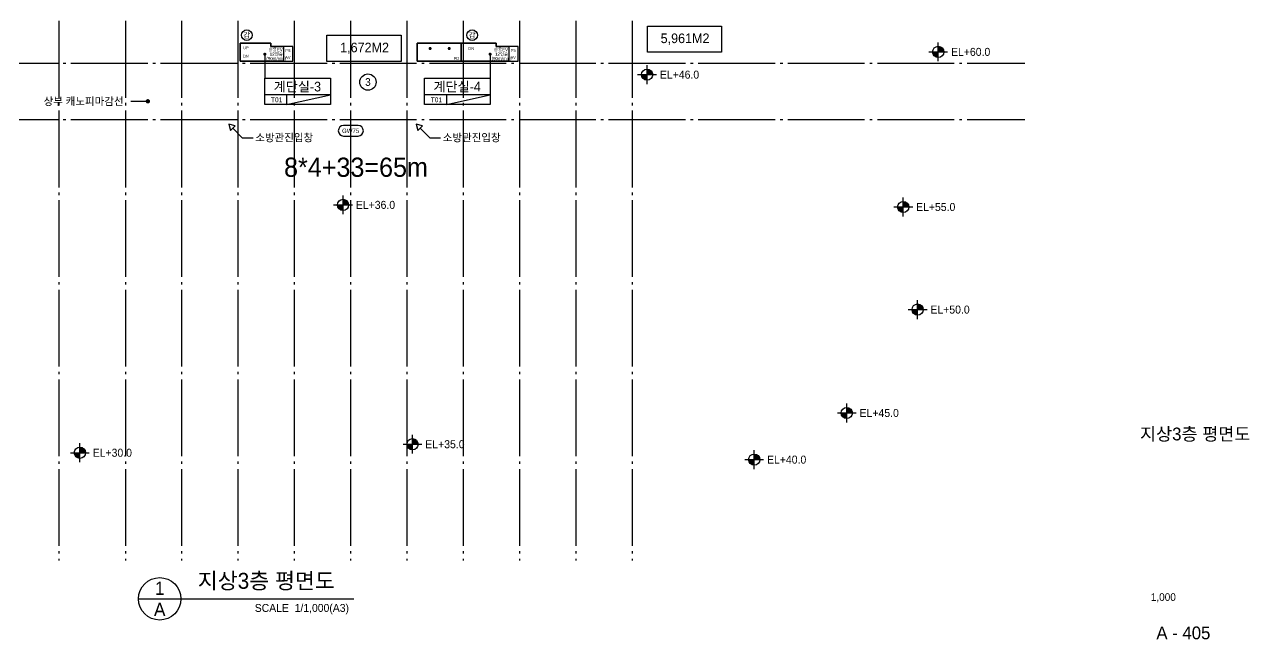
# Model space of a CAD drawing. Header units: millimetres. Extents: x 252735598 to 255219468, y 503852592 to 504847014.
# Drawn here: x 254553680 to 254792925, y 504579078 to 504699141 of the extents above; entities that cross this region are included whole.
import ezdxf
from ezdxf.enums import TextEntityAlignment as Align

# ---------------------------------------------------------------- set-up
doc = ezdxf.new("R2010")
doc.units = ezdxf.units.MM
doc.linetypes.add('CEN', pattern=[35, 30, -2, 1, -2])
for name, color, linetype in [('4A.TEC CEN', 1, 'CEN'), ('4A.TEC FORM-TEXT', 3, 'Continuous'), ('4A.TEC TEXT', 7, 'Continuous'), ('4A.TEC TEXT 1', 3, 'Continuous'), ('4A.TEC TEXT 2', 3, 'Continuous'), ('4A.TEC 심볼', 7, 'Continuous'), ('DEFPOINT', 135, 'Continuous'), ('㈜SE&C TEXT', 7, 'Continuous')]:
    doc.layers.add(name, color=color, linetype=linetype)
doc.styles.add('돋움', font='')
doc.styles.get('돋움').set_extended_font_data('돋움')

# ---------------------------------------------------------------- blocks, each defined once
blk = doc.blocks.new('dwgFD3B')
at = {"layer": '4A.TEC CEN', "color": 250, "ltscale": 500}
for p, q in [((49194.51, -169936.83, -3333.33), (358000, -169936.83, -3333.33)), ((49194.51, -180936.83, -3333.33), (358000, -180936.83, -3333.33))]:
    blk.add_line(p, q, dxfattribs=at)
at = {"layer": '4A.TEC CEN', "color": 250, "ltscale": 500, "elevation": -3333.33}
for points in [[(169307.63, -39163.16), (169307.63, -267000)], [(182307.63, -39163.16), (182307.63, -267000)], [(193307.63, -39163.16), (193307.63, -267000)], [(204307.63, -39163.16), (204307.63, -267000)], [(215307.63, -39163.16), (215307.63, -267000)], [(226307.63, -39163.16), (226307.63, -267000)], [(237307.63, -39163.16), (237307.63, -267000)], [(248307.63, -39163.16), (248307.63, -267000)], [(259307.63, -39163.16), (259307.63, -267000)], [(270307.63, -39163.16), (270307.63, -267000)], [(281307.63, -39163.16), (281307.63, -267000)]]:
    blk.add_lwpolyline(points, dxfattribs=at)
blk = doc.blocks.new('FL-LEVEL1')
at = {"layer": '4A.TEC 심볼', "linetype": 'ByBlock'}
h = blk.add_hatch(color=256, dxfattribs=at)
h.paths.add_polyline_path([(295, 175), (295, 0), (470, 0, 0.414214)])
h.paths.add_polyline_path([(295, 0), (120, 0, 0.414214), (295, -175)])
for p, q in [((0, 0), (590, 0)), ((295, -295), (295, 295))]:
    blk.add_line(p, q, dxfattribs=at)
blk.add_circle((295, 0), 175, dxfattribs=at)
at = {"layer": '4A.TEC TEXT 2', "color": 3, "linetype": 'ByBlock', "style": '돋움'}
blk.add_attdef('FL', text='', height=250, dxfattribs=at).set_placement((695, 0), align=Align.MIDDLE_LEFT)
blk = doc.blocks.new('dwg9CDF')
at = {"layer": '4A.TEC 심볼', "color": 3, "linetype": 'ByBlock'}
ref = blk.add_blockref('FL-LEVEL1', (287075, -60898, 36666), dxfattribs=dict(at, xscale=6.250000000000405, yscale=6.250000000000405, zscale=6.250000000000405))
ref.add_attrib('FL', 'EL+35.0', dxfattribs={"layer": '4A.TEC TEXT 1', "color": 3, "linetype": 'ByBlock', "height": 1562.5, "style": '돋움'}).set_placement((291419, -60898, 36666), align=Align.MIDDLE_LEFT)
ref = blk.add_blockref('FL-LEVEL1', (150493, -74424, 31666), dxfattribs=dict(at, xscale=6.250000000000405, yscale=6.250000000000405, zscale=6.250000000000405))
ref.add_attrib('FL', 'EL+30.0', dxfattribs={"layer": '4A.TEC TEXT 1', "color": 3, "linetype": 'ByBlock', "height": 1562.5, "style": '돋움'}).set_placement((154837, -74424, 31666), align=Align.MIDDLE_LEFT)
ref = blk.add_blockref('FL-LEVEL1', (323089, -80342, 36666), dxfattribs=dict(at, xscale=6.250000000000405, yscale=6.250000000000405, zscale=6.250000000000405))
ref.add_attrib('FL', 'EL+40.0', dxfattribs={"layer": '4A.TEC TEXT 1', "color": 3, "linetype": 'ByBlock', "height": 1562.5, "style": '돋움'}).set_placement((327433, -80342, 36666), align=Align.MIDDLE_LEFT)
ref = blk.add_blockref('FL-LEVEL1', (329769, -89536, 46666), dxfattribs=dict(at, xscale=6.250000000000405, yscale=6.250000000000405, zscale=6.250000000000405))
ref.add_attrib('FL', 'EL+45.0', dxfattribs={"layer": '4A.TEC TEXT 1', "color": 3, "linetype": 'ByBlock', "height": 1562.5, "style": '돋움'}).set_placement((334113, -89536, 46666), align=Align.MIDDLE_LEFT)
ref = blk.add_blockref('FL-LEVEL1', (328195, -116874, 51666), dxfattribs=dict(at, xscale=6.250000000000405, yscale=6.250000000000405, zscale=6.250000000000405))
ref.add_attrib('FL', 'EL+50.0', dxfattribs={"layer": '4A.TEC TEXT 1', "color": 3, "linetype": 'ByBlock', "height": 1562.5, "style": '돋움'}).set_placement((332539, -116874, 51666), align=Align.MIDDLE_LEFT)
ref = blk.add_blockref('FL-LEVEL1', (332391, -122240, 56666), dxfattribs=dict(at, xscale=6.250000000000405, yscale=6.250000000000405, zscale=6.250000000000405))
ref.add_attrib('FL', 'EL+55.0', dxfattribs={"layer": '4A.TEC TEXT 1', "color": 3, "linetype": 'ByBlock', "height": 1562.5, "style": '돋움'}).set_placement((336735, -122240, 56666), align=Align.MIDDLE_LEFT)
ref = blk.add_blockref('FL-LEVEL1', (339218, -167717, 226666), dxfattribs=dict(at, xscale=6.250000000000405, yscale=6.250000000000405, zscale=6.250000000000405))
ref.add_attrib('FL', 'EL+60.0', dxfattribs={"layer": '4A.TEC TEXT 1', "color": 3, "linetype": 'ByBlock', "height": 1562.5, "style": '돋움'}).set_placement((343562, -167717, 226666), align=Align.MIDDLE_LEFT)
ref = blk.add_blockref('FL-LEVEL1', (332391, -197997, 56666), dxfattribs=dict(at, xscale=6.250000000000405, yscale=6.250000000000405, zscale=6.250000000000405))
ref.add_attrib('FL', 'EL+55.0', dxfattribs={"layer": '4A.TEC TEXT 1', "color": 3, "linetype": 'ByBlock', "height": 1562.5, "style": '돋움'}).set_placement((336735, -197997, 56666), align=Align.MIDDLE_LEFT)
ref = blk.add_blockref('FL-LEVEL1', (335195, -218028, 51666), dxfattribs=dict(at, xscale=6.250000000000405, yscale=6.250000000000405, zscale=6.250000000000405))
ref.add_attrib('FL', 'EL+50.0', dxfattribs={"layer": '4A.TEC TEXT 1', "color": 3, "linetype": 'ByBlock', "height": 1562.5, "style": '돋움'}).set_placement((339539, -218028, 51666), align=Align.MIDDLE_LEFT)
ref = blk.add_blockref('FL-LEVEL1', (321367, -238214, 46666), dxfattribs=dict(at, xscale=6.250000000000405, yscale=6.250000000000405, zscale=6.250000000000405))
ref.add_attrib('FL', 'EL+45.0', dxfattribs={"layer": '4A.TEC TEXT 1', "color": 3, "linetype": 'ByBlock', "height": 1562.5, "style": '돋움'}).set_placement((325711, -238214, 46666), align=Align.MIDDLE_LEFT)
ref = blk.add_blockref('FL-LEVEL1', (236546, -244313, 36666), dxfattribs=dict(at, xscale=6.250000000000405, yscale=6.250000000000405, zscale=6.250000000000405))
ref.add_attrib('FL', 'EL+35.0', dxfattribs={"layer": '4A.TEC TEXT 1', "color": 3, "linetype": 'ByBlock', "height": 1562.5, "style": '돋움'}).set_placement((240890, -244313, 36666), align=Align.MIDDLE_LEFT)
ref = blk.add_blockref('FL-LEVEL1', (171588, -245977, 31666), dxfattribs=dict(at, xscale=6.250000000000405, yscale=6.250000000000405, zscale=6.250000000000405))
ref.add_attrib('FL', 'EL+30.0', dxfattribs={"layer": '4A.TEC TEXT 1', "color": 3, "linetype": 'ByBlock', "height": 1562.5, "style": '돋움'}).set_placement((175932, -245977, 31666), align=Align.MIDDLE_LEFT)
ref = blk.add_blockref('FL-LEVEL1', (303281, -247320, 41666), dxfattribs=dict(at, xscale=6.250000000000405, yscale=6.250000000000405, zscale=6.250000000000405))
ref.add_attrib('FL', 'EL+40.0', dxfattribs={"layer": '4A.TEC TEXT 1', "color": 3, "linetype": 'ByBlock', "height": 1562.5, "style": '돋움'}).set_placement((307625, -247320, 41666), align=Align.MIDDLE_LEFT)

msp = doc.modelspace()

# ---------------------------------------------------------------- linework, layer by layer
at = {"layer": '4A.TEC 심볼'}
for p, q in [((254600620, 504693359, 6250), (254600620, 504688644.3, 6250)), ((254644620, 504693322.5, 6250), (254644620, 504688644.3, 6250)), ((254613419.9, 504685394.3, 6250), (254600620, 504685394.3, 6250)), ((254604870, 504683519.3, 6250), (254613419.9, 504685394.3, 6250)), ((254604870, 504685394.3, 6250), (254604870, 504683519.3, 6250)), ((254644620, 504685394.3, 6250), (254631820.1, 504685394.3, 6250)), ((254636070.1, 504683519.3, 6250), (254644620, 504685394.3, 6250)), ((254636070.1, 504685394.3, 6250), (254636070.1, 504683519.3, 6250)), ((254575947.8, 504587014.2, 3333.3), (254618024.2, 504587014.2, 3333.3))]:
    msp.add_line(p, q, dxfattribs=at)
for points in [[(254612758.6, 504697052.3), (254627225.2, 504697052.3), (254627225.2, 504691927.3), (254612758.6, 504691927.3)], [(254675353, 504698847.8), (254689819.6, 504698847.8), (254689819.6, 504693722.8), (254675353, 504693722.8)]]:
    msp.add_lwpolyline(points, close=True, dxfattribs=at)
at = {"layer": '4A.TEC 심볼', "const_width": 298.9}
for points, elevation in [([(254633046.7, 504694460.5, 1), (254632747.9, 504694460.5, 1)], -38344.4), ([(254636778.7, 504694460.5, 1), (254636479.8, 504694460.5, 1)], -38344.4), ([(254600769.4, 504693340.8, 1), (254600470.5, 504693340.8, 1)], 6250), ([(254644470.5, 504693340.8, 1), (254644769.4, 504693340.8, 1)], 6250)]:
    msp.add_lwpolyline(points, format="xyb", close=True, dxfattribs=dict(at, elevation=elevation))
at = {"layer": '4A.TEC 심볼', "elevation": 6250}
for points in [[(254600620, 504688644.3), (254613419.9, 504688644.3), (254613419.9, 504683519.3), (254600620, 504683519.3)], [(254631820.1, 504688644.3), (254644620, 504688644.3), (254644620, 504683519.3), (254631820.1, 504683519.3)]]:
    msp.add_lwpolyline(points, close=True, dxfattribs=at)
at = {"layer": '4A.TEC 심볼', "color": 1}
for points, elevation in [([(254574423.4, 504684150.8), (254577774.2, 504684150.8)], -0.4), ([(254594356.8, 504678907.8), (254596217.7, 504677046.9)], 0.4), ([(254630969.3, 504678907.8), (254632830.2, 504677046.9)], 0.4), ([(254596217.7, 504677046.9), (254598342.8, 504677046.9)], 0.4), ([(254632830.2, 504677046.9), (254634955.3, 504677046.9)], 0.4)]:
    msp.add_lwpolyline(points, dxfattribs=dict(at, elevation=elevation))
at = {"layer": '4A.TEC 심볼', "color": 1, "const_width": 427, "elevation": -0.4}
msp.add_lwpolyline([(254577987.7, 504684150.8, 1), (254577560.7, 504684150.8, 1)], format="xyb", close=True, dxfattribs=at)
at = {"layer": '4A.TEC 심볼', "color": 1, "elevation": 0.4}
for points in [[(254593591.3, 504679673.3), (254593914.8, 504678465.9), (254594798.7, 504679349.8)], [(254630203.8, 504679673.3), (254630527.3, 504678465.9), (254631411.2, 504679349.8)]]:
    msp.add_lwpolyline(points, close=True, dxfattribs=at)
at = {"layer": '4A.TEC 심볼'}
msp.add_lwpolyline([(254618823.4, 504679437.1), (254616007, 504679437.1, 1), (254616007, 504677363.4), (254618823.4, 504677363.4, 1)], format="xyb", close=True, dxfattribs=at)
for centre, radius in [((254597102.4, 504697057.1, 6250), 1036.9), ((254641102.4, 504697057.1, 6250), 1036.9), ((254580087.8, 504587014.2, 3333.3), 4140)]:
    msp.add_circle(centre, radius, dxfattribs=at)
at = {"layer": '4A.TEC 심볼', "color": 4}
msp.add_circle((254620758, 504687893.6), 1591.5, dxfattribs=at)
at = {"layer": 'DEFPOINT'}
for points in [[(254595774.2, 504695517.3), (254595774.2, 504691977.3), (254606099.2, 504691977.3), (254606099.2, 504694827.3), (254601814.2, 504694827.3), (254601814.2, 504695517.3)], [(254630394.2, 504695497.3), (254630374.2, 504691957.3), (254650099.2, 504691977.3), (254650099.2, 504694827.3), (254645814.2, 504694827.3), (254645814.2, 504695517.3)]]:
    msp.add_lwpolyline(points, close=True, dxfattribs=at)
for points in [[(254595774.2, 504695517.3), (254601814.2, 504695517.3), (254601814.2, 504694827.3), (254604264.2, 504694827.3), (254604264.2, 504691977.3), (254595774.2, 504691977.3), (254595774.2, 504695517.3)], [(254595774.2, 504695517.3), (254601814.2, 504695517.3), (254601814.2, 504694827.3), (254604264.2, 504694827.3), (254604264.2, 504691977.3), (254595774.2, 504691977.3), (254595774.2, 504695517.3)], [(254630374.2, 504695517.3), (254638954.2, 504695497.3), (254638954.2, 504691977.3), (254630374.2, 504691957.3), (254630374.2, 504695517.3)], [(254638954.2, 504695497.3), (254630374.2, 504695517.3), (254630394.2, 504691977.3), (254638974.2, 504691966), (254638954.2, 504695497.3)], [(254630394.2, 504695497.3), (254645814.2, 504695517.3), (254645814.2, 504694827.3), (254648264.2, 504694827.3), (254648264.2, 504691975.5), (254630374.2, 504691957.3), (254630394.2, 504695497.3)]]:
    msp.add_lwpolyline(points, dxfattribs=at)

# ---------------------------------------------------------------- block references
for name, p in [('dwgFD3B', (254391066.5, 504861514.2, 3333.3)), ('dwg9CDF', (254391066.5, 504861514.2, -1666.7))]:
    msp.add_blockref(name, p)
at = {"layer": '4A.TEC 심볼', "color": 3, "linetype": 'ByBlock'}
ref = msp.add_blockref('FL-LEVEL1', (254673429.9, 504689353.7), dxfattribs=dict(at, xscale=6.250000000000405, yscale=6.250000000000405, zscale=6.250000000000405))
ref.add_attrib('FL', 'EL+46.0', dxfattribs={"layer": '4A.TEC TEXT 1', "color": 3, "linetype": 'ByBlock', "height": 1562.5, "style": '돋움'}).set_placement((254677773.7, 504689353.7), align=Align.MIDDLE_LEFT)
ref = msp.add_blockref('FL-LEVEL1', (254614050.3, 504663930.3, 10000), dxfattribs=dict(at, xscale=6.250000000000405, yscale=6.250000000000405, zscale=6.250000000000405))
ref.add_attrib('FL', 'EL+36.0', dxfattribs={"layer": '4A.TEC TEXT 1', "color": 3, "linetype": 'ByBlock', "height": 1562.5, "style": '돋움'}).set_placement((254618394, 504663930.3, 10000), align=Align.MIDDLE_LEFT)

# ---------------------------------------------------------------- texts
at = {"layer": '4A.TEC FORM-TEXT', "style": '돋움'}
msp.add_text('A - 405', height=2500, dxfattribs=at).set_placement((254780011.2, 504579113.5, 3333.3), align=Align.CENTER)
at = {"layer": '4A.TEC TEXT', "style": '돋움'}
for p in [(254597092.3, 504697034.2, 6250), (254641092.3, 504697034.2, 6250)]:
    msp.add_text('갑', height=1036.9, dxfattribs=at).set_placement(p, align=Align.MIDDLE_CENTER)
at = {"layer": '4A.TEC TEXT', "color": 1, "style": '돋움'}
for s, p in [('5,961M2', (254682690.5, 504696448.7)), ('1,672M2', (254620096, 504694653.3))]:
    msp.add_text(s, height=1875, dxfattribs=at).set_placement(p, align=Align.MIDDLE_CENTER)
at = {"layer": '4A.TEC TEXT', "color": 3, "style": '돋움'}
for s, height, p in [('계단실-3', 1875, (254606977.4, 504687015.2, 6250)), ('계단실-4', 1875, (254638177.5, 504687015.2, 6250)), ('T01', 937.5, (254602924.3, 504684442.4, 6250)), ('T01', 937.5, (254634124.4, 504684442.4, 6250))]:
    msp.add_text(s, height=height, dxfattribs=at).set_placement(p, align=Align.MIDDLE_CENTER)
at = {"layer": '4A.TEC TEXT', "color": 6, "style": '돋움'}
msp.add_text('3', height=1500, dxfattribs=at).set_placement((254620747.9, 504687916.5), align=Align.MIDDLE_CENTER)
at = {"layer": '4A.TEC TEXT', "style": '돋움'}
for s, p in [('상부 캐노피마감선', (254557424.6, 504684150.8, -0.4)), ('소방관진입창', (254598757.5, 504677060, 0.4)), ('소방관진입창', (254635370, 504677060, 0.4))]:
    msp.add_text(s, height=1500, dxfattribs=at).set_placement(p, align=Align.MIDDLE_LEFT)
msp.add_text('GW75', height=855.48, dxfattribs=at).set_placement((254617372.3, 504678383.8), align=Align.MIDDLE)
at = {"layer": '4A.TEC TEXT 2', "style": '돋움'}
for s, height, p in [('지상3층 평면도', 2500, (254782320, 504617949.1, 3333.3)), ('1,000', 1500, (254776091.3, 504586613.4, 3333.3))]:
    msp.add_text(s, height=height, dxfattribs=at).set_placement(p, align=Align.CENTER)
at = {"layer": '4A.TEC TEXT 2', "color": 3, "style": '돋움'}
msp.add_text('지상3층 평면도', height=3105, dxfattribs=at).set_placement((254587516.7, 504588049.2, 3333.3), align=Align.BOTTOM_LEFT)
for s, p in [('1', (254580087.8, 504589084.2, 3333.3)), ('A', (254580087.8, 504584944.2, 3333.3))]:
    msp.add_text(s, height=2587.5, dxfattribs=at).set_placement(p, align=Align.MIDDLE)
msp.add_text('SCALE  1/1,000(A3)', height=1552.5, dxfattribs=at).set_placement((254617052.2, 504583997.8, 3333.3), align=Align.BOTTOM_RIGHT)
at = {"layer": 'DEFPOINT', "color": 6, "insert": (254604371.9, 504673154, 1.3), "char_height": 3750, "width": 16164.309, "attachment_point": 1, "style": '돋움'}
msp.add_mtext('8*4+33=65m', dxfattribs=at)
at = {"layer": '㈜SE&C TEXT', "style": '돋움'}
for s, height, rotation, p in [('UP', 555.56, 359.993476, (254596935.2, 504694603.2)), ('승용EV.', 625, 0.006524, (254602856.1, 504694238.8, -4166.7)), ('PS', 555.56, 359.993476, (254605119.2, 504694064.8)), ('DN', 555.56, 359.993476, (254640935.2, 504694451.5)), ('승용EV.', 625, 0.006524, (254646856.1, 504694238.8, -4166.7)), ('PS', 555.56, 359.993476, (254649119.2, 504694064.8)), ('DN', 555.56, 359.993476, (254596935.2, 504692945.2)), ('(90m/min)', 625, 0.006524, (254602856.1, 504692488.8, -4166.7)), ('12인승', 625, 0.006524, (254602856.1, 504693363.8, -4166.7)), ('AV', 555.56, 359.993476, (254605119.2, 504692702.3, 2083.3)), ('PD', 555.56, 359.993476, (254638054.2, 504692490.7, 53229.1)), ('(90m/min)', 625, 0.006524, (254646856.1, 504692488.8, -4166.7)), ('12인승', 625, 0.006524, (254646856.1, 504693363.8, -4166.7)), ('AV', 555.56, 359.993476, (254649119.2, 504692702.3, 2083.3))]:
    msp.add_text(s, height=height, rotation=rotation, dxfattribs=at).set_placement(p, align=Align.MIDDLE_CENTER)

doc.saveas('drawing.dxf')
